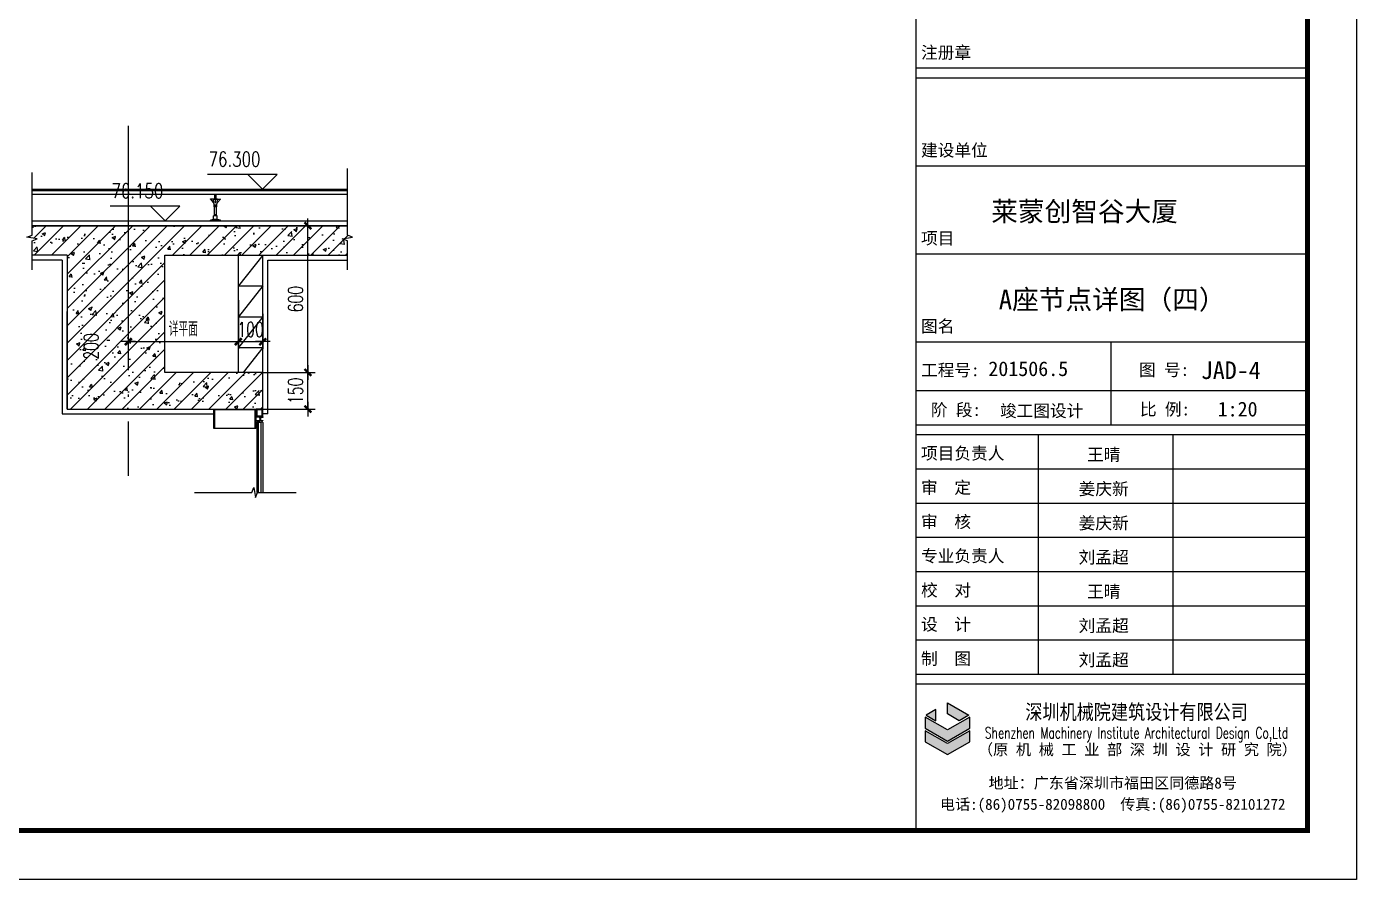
# Model space of a CAD drawing. Extents: x 1980812 to 2578970, y -669191 to 284498.
# Drawn here: x 2411747 to 2417186, y -405922 to -402433 of the extents above; entities that cross this region are included whole.
import ezdxf
from ezdxf.enums import TextEntityAlignment as Align

# ---------------------------------------------------------------- set-up
doc = ezdxf.new("R2010")
doc.units = 0
doc.header["$LTSCALE"] = 1000
doc.header["$MEASUREMENT"] = 0
doc.linetypes.add('DOTE', pattern=[2.42, 2, -0.2, 0.02, -0.2])
for name, color, linetype in [('A-SECT-MCUT', 1, 'Continuous'), ('A-SECT-MCUT-FINE', 137, 'Continuous'), ('DIM_ELEV', 3, 'Continuous'), ('dote', 1, 'DOTE'), ('PUB_TEXT', 7, 'Continuous'), ('TEXT', 7, 'Continuous'), ('TK', 1, 'Continuous'), ('WALL', 4, 'Continuous'), ('WINDOW', 2, 'Continuous'), ('侧板详图', 2, 'Continuous'), ('建筑辅助线', 231, 'Continuous'), ('柱墙填充', 181, 'Continuous'), ('详细标注', 231, 'Continuous'), ('面层', 31, 'Continuous')]:
    doc.layers.add(name, color=color, linetype=linetype)
doc.styles.add('_TCH_DIM', font='SIMPLEX', dxfattribs={"bigfont": 'GBCBIG'})
doc.styles.add('DIM_FONT', font='SIMPLEX', dxfattribs={"width": 0.7, "bigfont": 'GBCBIG'})
doc.styles.add('FSJ-SHX', font='txtw.shx', dxfattribs={"width": 0.75, "bigfont": 'hztxtw.shx'})
doc.styles.add('HEITI', font='simplex.shx', dxfattribs={"width": 0.6, "bigfont": 'hztxt.shx'})
doc.styles.add('SONGTI', font='NSimSun.ttf', dxfattribs={"width": 1.1})
doc.dimstyles.new('DIMN20', dxfattribs={"dimscale": 0.2, "dimtxt": 300, "dimasz": 1, "dimexe": 150, "dimexo": 0, "dimgap": 100, "dimtad": 1, "dimdec": 0, "dimzin": 0, "dimdsep": 46, "dimtxsty": 'DIM_FONT', "dimblk1": '_DIMX', "dimblk2": '_DIMX', "dimsah": 1, "dimcen": 0.09, "dimclrd": 256, "dimclre": 256, "dimclrt": 7, "dimadec": 0, "dimazin": 0, "dimtfac": 1, "dimtdec": 0, "dimtix": 1, "dimtmove": 2, "dimatfit": 3, "dimldrblk": '_DIMX', "dimfxl": 150, "dimtolj": 1, "dimtzin": 0, "dimarcsym": 0})

# ---------------------------------------------------------------- blocks, each defined once
blk = doc.blocks.new('_DIMX')
blk.add_line((-150, 0), (150, 0))
at = {"const_width": 50}
blk.add_lwpolyline([(-70, -70), (70, 70)], dxfattribs=at)
blk = doc.blocks.new('*D2201')
at = {"layer": 'Defpoints', "color": 0, "transparency": 16777216}
for p in [(2412163.4, -403552.5), (2412613.4, -403552.5), (2412613.4, -403722)]:
    blk.add_point(p, dxfattribs=at)
at = {"layer": '详细标注', "lineweight": -2, "transparency": 16777216}
for p, q in [((2412163.4, -403552.5), (2412163.4, -403752)), ((2412613.4, -403552.5), (2412613.4, -403752)), ((2412163.6, -403722), (2412613.2, -403722))]:
    blk.add_line(p, q, dxfattribs=at)
at = {"layer": '详细标注', "lineweight": -2, "transparency": 16777216, "xscale": 0.2, "yscale": 0.2, "zscale": 0.2, "rotation": 180}
blk.add_blockref('_DIMX', (2412163.4, -403722), dxfattribs=at)
at = {"layer": '详细标注', "lineweight": -2, "transparency": 16777216, "xscale": 0.2, "yscale": 0.2, "zscale": 0.2}
blk.add_blockref('_DIMX', (2412613.4, -403722), dxfattribs=at)
at = {"layer": '详细标注', "color": 7, "transparency": 16777216, "insert": (2412388.4, -403670.4), "char_height": 60, "attachment_point": 5, "style": 'DIM_FONT'}
blk.add_mtext('\\A1;详平面', dxfattribs=at)
blk = doc.blocks.new('*D2202')
at = {"layer": 'Defpoints', "color": 0, "transparency": 16777216}
for p in [(2412713.4, -403848), (2412897.7, -403848), (2412713.4, -403998)]:
    blk.add_point(p, dxfattribs=at)
at = {"layer": '详细标注', "lineweight": -2, "transparency": 16777216}
for p, q in [((2412713.4, -403848), (2412927.7, -403848)), ((2412897.7, -403997.8), (2412897.7, -403848.2)), ((2412713.4, -403998), (2412927.7, -403998))]:
    blk.add_line(p, q, dxfattribs=at)
at = {"layer": '详细标注', "lineweight": -2, "transparency": 16777216, "xscale": 0.2, "yscale": 0.2, "zscale": 0.2}
for p, rotation in [((2412897.7, -403848), 90), ((2412897.7, -403998), 270)]:
    blk.add_blockref('_DIMX', p, dxfattribs=dict(at, rotation=rotation))
at = {"layer": '详细标注', "color": 7, "transparency": 16777216, "insert": (2412847.7, -403923), "char_height": 60, "attachment_point": 5, "rotation": 90, "style": 'DIM_FONT'}
blk.add_mtext('\\A1;150', dxfattribs=at)
blk = doc.blocks.new('*D2203')
at = {"layer": 'Defpoints', "color": 0, "transparency": 16777216}
for p in [(2412897.7, -403248), (2413059.2, -403248), (2412713.4, -403848)]:
    blk.add_point(p, dxfattribs=at)
at = {"layer": '详细标注', "lineweight": -2, "transparency": 16777216}
for p, q in [((2413059.2, -403248), (2412867.7, -403248)), ((2412897.7, -403847.8), (2412897.7, -403248.2)), ((2412713.4, -403848), (2412927.7, -403848))]:
    blk.add_line(p, q, dxfattribs=at)
at = {"layer": '详细标注', "lineweight": -2, "transparency": 16777216, "xscale": 0.2, "yscale": 0.2, "zscale": 0.2}
for p, rotation in [((2412897.7, -403248), 90), ((2412897.7, -403848), 270)]:
    blk.add_blockref('_DIMX', p, dxfattribs=dict(at, rotation=rotation))
at = {"layer": '详细标注', "color": 7, "transparency": 16777216, "insert": (2412847.7, -403548), "char_height": 60, "attachment_point": 5, "rotation": 90, "style": 'DIM_FONT'}
blk.add_mtext('\\A1;600', dxfattribs=at)
blk = doc.blocks.new('A$C573D0ACE')
at = {"layer": '建筑辅助线'}
for p, q in [((-20, 105), (-20, 110)), ((-40, 89), (-40, 90)), ((-29, 89), (-40, 89)), ((-40, 89), (-29, 75.7)), ((-11, 89), (-29, 89)), ((-29, 88), (-29, 89)), ((-11, 88), (-29, 88)), ((-29, 75.7), (-26.4, 72.5)), ((-25.8, 65), (-27.8, 88)), ((-14.2, 65), (-25.8, 65)), ((-25.8, 57.5), (-25.8, 65)), ((-14.2, 57.5), (-25.8, 57.5)), ((-23.8, 21), (-23.8, 57.5)), ((-22.5, 90), (-22.5, 105)), ((-17.5, 105), (-22.5, 105)), ((-22.4, 57.5), (-22.4, 65)), ((-20.5, 72.5), (-20.5, 88)), ((-19.5, 72.5), (-20.5, 72.5)), ((-19.5, 72.5), (-19.5, 88)), ((-17.6, 57.5), (-17.6, 65)), ((-17.5, 90), (-17.5, 105)), ((-16.2, 21), (-16.2, 57.5)), ((-14.2, 65), (-12.2, 88)), ((-14.2, 57.5), (-14.2, 65)), ((-11, 75.7), (-13.6, 72.5)), ((-11, 88), (-11, 89)), ((-11, 89), (0, 89)), ((0, 89), (-11, 75.7)), ((0, 89), (0, 90)), ((-27.5, 6), (-40, 3)), ((-40, 0), (-40, 3)), ((0, 3), (-40, 3)), ((-27.5, 6), (-27.5, 21)), ((-12.5, 21), (-27.5, 21)), ((-12.5, 6), (-27.5, 6)), ((-16.2, 25), (-23.8, 26)), ((-16.2, 24), (-23.8, 25)), ((-16.2, 23), (-23.8, 24)), ((-16.2, 22), (-23.8, 23)), ((-16.2, 21), (-23.8, 22)), ((-12.5, 6), (-12.5, 21)), ((0, 3), (-12.5, 6)), ((0, 0), (0, 3))]:
    blk.add_line(p, q, dxfattribs=at)
blk = doc.blocks.new('*D2642')
at = {"layer": 'Defpoints', "color": 0, "transparency": 16777216}
for p in [(2412613.4, -403608, 0), (2412713.4, -403608, 0), (2412713.4, -403722)]:
    blk.add_point(p, dxfattribs=at)
at = {"layer": '详细标注', "lineweight": -2, "transparency": 16777216}
for p, q in [((2412613.4, -403608), (2412613.4, -403752)), ((2412713.4, -403608), (2412713.4, -403752)), ((2412613.2, -403722), (2412613, -403722)), ((2412613.4, -403722), (2412713.4, -403722)), ((2412713.6, -403722), (2412713.8, -403722))]:
    blk.add_line(p, q, dxfattribs=at)
at = {"layer": '详细标注', "lineweight": -2, "transparency": 16777216, "xscale": 0.2, "yscale": 0.2, "zscale": 0.2}
blk.add_blockref('_DIMX', (2412613.4, -403722), dxfattribs=at)
at = {"layer": '详细标注', "lineweight": -2, "transparency": 16777216, "xscale": 0.2, "yscale": 0.2, "zscale": 0.2, "rotation": 180}
blk.add_blockref('_DIMX', (2412713.4, -403722), dxfattribs=at)
at = {"layer": '详细标注', "color": 7, "transparency": 16777216, "insert": (2412663.4, -403672), "char_height": 60, "attachment_point": 5, "style": 'DIM_FONT'}
blk.add_mtext('\\A1;100', dxfattribs=at)

msp = doc.modelspace()

# ---------------------------------------------------------------- hatches: boundary and pattern name
at = {"layer": 'TK'}
h = msp.add_hatch(color=256, dxfattribs=at)
h.paths.add_polyline_path([(2415561.3, -405272.8), (2415513.5, -405245.3), (2415513.5, -405200), (2415600.5, -405250.2)])
h.paths.add_polyline_path([(2415426.6, -405250.2), (2415465.8, -405272.8), (2415465.8, -405227.6)])
h.paths.add_polyline_path([(2415422.1, -405303.2), (2415513.5, -405356), (2415605, -405303.2), (2415605, -405258), (2415513.5, -405310.8), (2415422.1, -405258)])
h.paths.add_polyline_path([(2415513.5, -405411.6), (2415605, -405358.8), (2415605, -405313.6), (2415513.5, -405366.4), (2415422.1, -405313.6), (2415422.1, -405358.8)])
at = {"layer": '柱墙填充'}
h = msp.add_hatch(dxfattribs=at)
h.set_pattern_fill('钢筋混凝土', color=256, scale=20)
h.set_pattern_definition([(45, (-20463.054, 15232.77), (-35.3553391, 35.3553391), []), (50, (-20463.05, 15232.77), (143.4520365, -12.550427), [15, -165]), (355, (-20463.05, 15232.77), (-27.750267, 150.438427), [12, -132]), (100.4514, (-20451.1, 15231.72), (115.701876, 137.8879084), [12.748038, -140.228422]), (46.1842, (-20463.05, 15272.77), (213.44821, -33.103803), [22.5, -247.5]), (96.6356, (-20445.27, 15270), (186.932541, 194.823574), [19.122058, -210.3426]), (351.1842, (-20463.05, 15272.77), (186.93239, 194.82372), [18, -198]), (21, (-20443.05, 15262.77), (119.3814104, -80.523778), [15, -165]), (326, (-20443.05, 15262.77), (48.663066, 145.030009), [12, -132]), (71.4514, (-20433.1, 15256.06), (168.044526, 64.506099), [12.748038, -140.228422]), (37.5, (-20463.054, 15232.77), (2.4319711, 66.5787708), [0, -130.4, 0, -134, 0, -132.5]), (7.5, (-20463.054, 15232.77), (52.6139075, 78.8823424), [0, -76.4, 0, -127.4, 0, -50.5]), (327.5, (-20507.654, 15232.77), (106.7644872, -4.5109743), [0, -50, 0, -156, 0, -207]), (317.5, (-20527.65, 15232.77), (116.637234, 20.0209965), [0, -65, 0, -103.6, 0, -147])])
h.paths.add_polyline_path([(2412163.4, -403248), (2411769.7, -403248), (2411769.7, -403287), (2411748.7, -403294.4), (2411790.7, -403301.8), (2411769.7, -403309.5), (2411769.7, -403368), (2411913.4, -403368), (2411913.4, -403998), (2412163.4, -403998)])
h.paths.add_polyline_path([(2413059.2, -403309.5), (2413038.2, -403301.8), (2413080.2, -403294.4), (2413059.2, -403287), (2413059.2, -403248), (2412163.4, -403248), (2412163.4, -403998), (2412713.4, -403998), (2412713.4, -403848), (2412313.4, -403848), (2412313.4, -403368), (2413059.2, -403368)])
h.paths.add_polyline_path([(2412056.1, -403810.4), (2412056.1, -403672.7), (2411966.9, -403672.7), (2411966.9, -403810.4)], flags=24)

# ---------------------------------------------------------------- linework, layer by layer
at = {"layer": 'A-SECT-MCUT', "elevation": 0}
for points in [[(2412513.4, -404038), (2412513.4, -403998), (2412649, -403998), (2412685.4, -403998), (2412685.4, -404030.2), (2412702.1, -404030.2), (2412702.1, -404031.1), (2412698.7, -404031.9), (2412698.1, -404031.4), (2412685.4, -404031.4), (2412685.4, -404038), (2412685.4, -404044.5), (2412698.1, -404044.5), (2412698.7, -404044), (2412702.1, -404044.8), (2412702.1, -404045.7), (2412685.4, -404045.7), (2412685.4, -404078), (2412649, -404078), (2412513.4, -404078)], [(2412682.4, -404000.5), (2412516.4, -404000.5), (2412516.4, -404038), (2412516.4, -404075.5), (2412682.4, -404075.5)], [(2412713.4, -403998), (2412686.4, -403998), (2412686.4, -404029.2), (2412713.4, -404029.2)], [(2412710.4, -404001), (2412689.4, -404001), (2412689.4, -404026.2), (2412710.4, -404026.2)], [(2412702.7, -404032.6), (2412698.9, -404033), (2412698, -404031.8), (2412698.6, -404031.4), (2412699.2, -404031.9), (2412702.7, -404031.1), (2412702.7, -404030.2), (2412713.9, -404030.2), (2412713.9, -404031.7), (2412703.9, -404031.7), (2412703.9, -404044.2), (2412713.9, -404044.2), (2412713.9, -404045.7), (2412702.7, -404045.7), (2412702.7, -404044.8), (2412699.2, -404044), (2412698.6, -404044.5), (2412698, -404044.1), (2412698.9, -404043), (2412702.7, -404043.3)], [(2412702.7, -404032.6), (2412698.9, -404033), (2412698, -404031.8), (2412698.6, -404031.4), (2412699.2, -404031.9), (2412702.7, -404031.1), (2412702.7, -404030.2), (2412713.9, -404030.2), (2412713.9, -404031.7), (2412703.9, -404031.7), (2412703.9, -404044.2), (2412713.9, -404044.2), (2412713.9, -404045.7), (2412702.7, -404045.7), (2412702.7, -404044.8), (2412699.2, -404044), (2412698.6, -404044.5), (2412698, -404044.1), (2412698.9, -404043), (2412702.7, -404043.3)], [(2412702.7, -404032.6), (2412698.9, -404033), (2412698, -404031.8), (2412698.6, -404031.4), (2412699.2, -404031.9), (2412702.7, -404031.1), (2412702.7, -404030.2), (2412713.9, -404030.2), (2412713.9, -404031.7), (2412703.9, -404031.7), (2412703.9, -404044.2), (2412713.9, -404044.2), (2412713.9, -404045.7), (2412702.7, -404045.7), (2412702.7, -404044.8), (2412699.2, -404044), (2412698.6, -404044.5), (2412698, -404044.1), (2412698.9, -404043), (2412702.7, -404043.3)]]:
    msp.add_lwpolyline(points, close=True, dxfattribs=at)
at = {"layer": 'A-SECT-MCUT-FINE'}
msp.add_line((2412694.4, -404051.7, 0), (2412708.4, -404051.7, 0), dxfattribs=at)
msp.add_line((2412694.4, -404051.7, 0), (2412708.4, -404051.7, 0), dxfattribs=at)
msp.add_line((2412694.4, -404051.7, 0), (2412708.4, -404051.7, 0), dxfattribs=at)
msp.add_circle((2412695.6, -404048.7, 0), 2.98, dxfattribs=at)
msp.add_circle((2412695.6, -404048.7, 0), 2.98, dxfattribs=at)
msp.add_circle((2412695.6, -404048.7, 0), 2.98, dxfattribs=at)
msp.add_arc((2412712.2, -404049.1, 0), 5.39, 140.5682, 207.9183, dxfattribs=at)
msp.add_arc((2412712.2, -404049.1, 0), 5.39, 140.5682, 207.9183, dxfattribs=at)
msp.add_arc((2412712.2, -404049.1, 0), 5.39, 140.5682, 207.9183, dxfattribs=at)
at = {"layer": 'DIM_ELEV'}
for p, q in [((2412772, -403038, 0), (2412486.8, -403038, 0)), ((2412712, -403098, 0), (2412652, -403038, 0)), ((2412712, -403098, 0), (2412772, -403038, 0)), ((2412374.4, -403168, 0), (2412089.3, -403168, 0)), ((2412314.4, -403228, 0), (2412254.4, -403168, 0)), ((2412314.4, -403228, 0), (2412374.4, -403168, 0))]:
    msp.add_line(p, q, dxfattribs=at)
at = {"layer": 'dote', "linetype": 'DOTE', "ltscale": 0.5}
msp.add_line((2412163.4, -402838.4, 0), (2412163.4, -404270.4, 0), dxfattribs=at)
at = {"layer": 'TK'}
for p, q in [((2415386, -405722.2), (2415386, -394242.2)), ((2415386, -405722.2), (2415386, -394242.2)), ((2416986, -405722.2), (2416986, -394242.2)), ((2415386, -402602.2), (2416986, -402602.2)), ((2415386, -402642.2), (2416986, -402642.2)), ((2415386, -402642.2), (2416986, -402642.2)), ((2415386, -402642.2), (2416986, -402642.2)), ((2415386, -402642.2), (2416986, -402642.2)), ((2415386, -402642.2), (2416986, -402642.2)), ((2415386, -403002.2), (2416986, -403002.2)), ((2415386, -403362.2), (2416986, -403362.2)), ((2415386, -403722.2), (2416986, -403722.2)), ((2416183.5, -404064.9), (2416183.5, -403722.2)), ((2415386, -403922.2), (2416986, -403922.2)), ((2415386, -404062.2), (2416986, -404062.2)), ((2415386, -404062.2), (2416986, -404062.2)), ((2415386, -404062.2), (2416986, -404062.2)), ((2415386, -404102.2), (2416986, -404102.2)), ((2415886, -405082.2), (2415886, -404102.2)), ((2416436, -405082.2), (2416436, -404102.2)), ((2415386, -404242.2), (2416986, -404242.2)), ((2415386, -404382.2), (2416986, -404382.2)), ((2415386, -404522.2), (2416986, -404522.2)), ((2415386, -404662.2), (2416986, -404662.2)), ((2415386, -404802.2), (2416986, -404802.2)), ((2415386, -404942.2), (2416986, -404942.2)), ((2415386, -405082.2), (2416986, -405082.2)), ((2415386, -405122.2), (2416986, -405122.2)), ((2416986, -405722.2), (2415386, -405722.2))]:
    msp.add_line(p, q, dxfattribs=at)
for points in [[(2400366, -394042.2), (2417186, -394042.2), (2417186, -405922.2), (2400366, -405922.2)], [(2415426.6, -405250.2), (2415465.8, -405272.8), (2415465.8, -405227.6)], [(2415561.3, -405272.8), (2415513.5, -405245.3), (2415513.5, -405200), (2415600.5, -405250.2)], [(2415422.1, -405303.2), (2415513.5, -405356), (2415605, -405303.2), (2415605, -405258), (2415513.5, -405310.8), (2415422.1, -405258)], [(2415513.5, -405411.6), (2415605, -405358.8), (2415605, -405313.6), (2415513.5, -405366.4), (2415422.1, -405313.6), (2415422.1, -405358.8)]]:
    msp.add_lwpolyline(points, close=True, dxfattribs=at)
at = {"layer": 'TK', "const_width": 20}
msp.add_lwpolyline([(2416986, -405722.2), (2416986, -394242.2), (2400866, -394242.2), (2400866, -405722.2)], close=True, dxfattribs=at)
at = {"layer": 'WALL'}
for p, q in [((2412033.4, -403248, 0), (2411769.7, -403248, 0)), ((2411769.7, -403248, 0), (2412303.4, -403248, 0)), ((2413059.2, -403248, 0), (2411913.4, -403248, 0)), ((2412033.4, -403248, 0), (2413059.2, -403248, 0)), ((2411903.4, -403368, 0), (2411769.7, -403368, 0)), ((2411913.4, -403368, 0), (2411769.7, -403368, 0)), ((2411913.4, -403368, 0), (2411913.4, -403998, 0)), ((2412313.4, -403368, 0), (2413059.2, -403368, 0)), ((2412313.4, -403368, 0), (2413059.2, -403368, 0)), ((2412313.4, -403848, 0), (2412313.4, -403368, 0)), ((2412613.4, -403848, 0), (2412613.4, -403368, 0)), ((2412713.4, -403848, 0), (2412713.4, -403368, 0)), ((2411913.4, -403998, 0), (2411913.4, -403598, 0)), ((2412713.4, -403848, 0), (2412313.4, -403848, 0)), ((2412713.4, -403998, 0), (2412713.4, -403848, 0)), ((2411913.4, -403998, 0), (2412313.4, -403998, 0)), ((2411913.4, -403998, 0), (2412713.4, -403998, 0))]:
    msp.add_line(p, q, dxfattribs=at)
at = {"layer": 'WINDOW'}
for p, q in [((2412689.4, -404052.7, 0), (2412690.4, -404051.7, 0)), ((2412689.4, -404052.7, 0), (2412690.4, -404051.7, 0)), ((2412689.4, -404052.7, 0), (2412690.4, -404051.7, 0)), ((2412689.4, -404052.7, 0), (2412689.4, -404339.1, 0)), ((2412690.4, -404051.7, 0), (2412694.4, -404051.7, 0)), ((2412690.4, -404051.7, 0), (2412694.4, -404051.7, 0)), ((2412690.4, -404051.7, 0), (2412694.4, -404051.7, 0)), ((2412694.4, -404051.7, 0), (2412695.4, -404052.7, 0)), ((2412694.4, -404051.7, 0), (2412695.4, -404052.7, 0)), ((2412694.4, -404051.7, 0), (2412695.4, -404052.7, 0)), ((2412695.4, -404339.1, 0), (2412695.4, -404052.7, 0)), ((2412707.4, -404339.1, 0), (2412707.4, -404051.7, 0)), ((2412708.4, -404051.7, 0), (2412707.4, -404052.7, 0)), ((2412708.4, -404051.7, 0), (2412707.4, -404052.7, 0)), ((2412708.4, -404051.7, 0), (2412707.4, -404052.7, 0)), ((2412712.4, -404051.7, 0), (2412708.4, -404051.7, 0)), ((2412712.4, -404051.7, 0), (2412708.4, -404051.7, 0)), ((2412712.4, -404051.7, 0), (2412708.4, -404051.7, 0)), ((2412713.4, -404052.7, 0), (2412712.4, -404051.7, 0)), ((2412713.4, -404052.7, 0), (2412712.4, -404051.7, 0)), ((2412713.4, -404052.7, 0), (2412712.4, -404051.7, 0)), ((2412713.4, -404052.7, 0), (2412713.4, -404339.1, 0))]:
    msp.add_line(p, q, dxfattribs=at)
at = {"layer": '侧板详图', "color": 3, "elevation": 0}
for points in [[(2411769.7, -403428.8), (2411769.7, -403309.5), (2411790.7, -403301.8), (2411748.7, -403294.4), (2411769.7, -403287), (2411769.7, -403030)], [(2413059.2, -403428.8), (2413059.2, -403309.5), (2413038.2, -403301.8), (2413080.2, -403294.4), (2413059.2, -403287), (2413059.2, -403013)], [(2412434.6, -404339.1), (2412669, -404339.1), (2412676.6, -404318.1), (2412684, -404360.1), (2412691.5, -404339.1), (2412850.4, -404339.1)]]:
    msp.add_lwpolyline(points, dxfattribs=at)
at = {"layer": '柱墙填充'}
for p, q in [((2412713.4, -403368, 0), (2412613.4, -403494, 0)), ((2412613.4, -403494, 0), (2412713.4, -403494, 0)), ((2412713.4, -403494, 0), (2412613.4, -403620.1, 0)), ((2412613.4, -403620.1, 0), (2412713.4, -403620.1, 0)), ((2412713.4, -403620.1, 0), (2412613.4, -403746.1, 0)), ((2412613.4, -403746.1, 0), (2412713.4, -403746.1, 0)), ((2412713.4, -403746.1, 0), (2412632.6, -403848, 0))]:
    msp.add_line(p, q, dxfattribs=at)
at = {"layer": '面层'}
for p, q in [((2411769.7, -403098, 0), (2413059.2, -403098, 0)), ((2411769.7, -403103, 0), (2413059.2, -403103, 0)), ((2411769.7, -403118, 0), (2413059.2, -403118, 0)), ((2411769.7, -403228, 0), (2413059.2, -403228, 0)), ((2411893.4, -403388, 0), (2411769.7, -403388, 0)), ((2411893.4, -403388, 0), (2411893.4, -404018, 0)), ((2412733.4, -403388, 0), (2413059.2, -403388, 0)), ((2412733.4, -404018, 0), (2412733.4, -403388, 0)), ((2411893.4, -404018, 0), (2412513.4, -404018, 0)), ((2412733.4, -404018, 0), (2412713.4, -404018, 0))]:
    msp.add_line(p, q, dxfattribs=at)

# ---------------------------------------------------------------- block references
msp.add_blockref('A$C573D0ACE', (2412539.8, -403228, 0), dxfattribs=at)

# ---------------------------------------------------------------- texts
at = {"layer": 'PUB_TEXT', "style": '_TCH_DIM', "width": 0.705882}
msp.add_text('200', height=59.5, rotation=90, dxfattribs=at).set_placement((2412041.3, -403795.6, 0))
at = {"layer": 'TEXT', "style": 'FSJ-SHX', "width": 0.75}
for s, p in [('76.300', (2412597.8, -402975.3, 0)), ('76.150', (2412200.3, -403105.3, 0))]:
    msp.add_text(s, height=60, dxfattribs=at).set_placement(p, align=Align.MIDDLE)
at = {"layer": 'TK', "style": 'SONGTI'}
for s, p in [('注册章', (2415405.5, -402563.8)), ('建设单位', (2415405.5, -402963.8)), ('项目', (2415405.5, -403323.8)), ('图名', (2415405.5, -403683.8)), ('工程号:', (2415405.5, -403863.3)), ('比 例:', (2416300.7, -404023.8)), ('项目负责人', (2415405.5, -404203.8)), ('审  定', (2415405.5, -404343.8)), ('审  核', (2415405.5, -404483.8)), ('专业负责人', (2415405.5, -404623.8)), ('校  对', (2415405.5, -404763.8)), ('设  计', (2415405.5, -404903.8)), ('制  图', (2415405.5, -405043.8))]:
    msp.add_text(s, height=50, dxfattribs=at).set_placement(p)
at = {"layer": 'TK', "color": 4, "style": 'SONGTI'}
for s, height, p in [('莱蒙创智谷大厦', 80, (2415692.4, -403229)), ('201506.5', 60, (2415680.7, -403862.8))]:
    msp.add_text(s, height=height, dxfattribs=at).set_placement(p)
at = {"layer": 'TK', "style": 'SONGTI'}
for s, p in [('图 号:', (2416399.3, -403837.1)), ('阶 段:', (2415547.9, -404000.9))]:
    msp.add_text(s, height=50, dxfattribs=at).set_placement(p, align=Align.MIDDLE_CENTER)
at = {"layer": 'TK'}
for s, height, style, p in [('深圳机械院建筑设计有限公司', 70, 'HEITI', (2416287, -405274.6)), ('（原 机 械 工 业 部 深 圳 设 计 研 究 院）', 45.6, 'SONGTI', (2416290.5, -405413.6)), ('地址：广东省深圳市福田区同德路8号', 45.125, 'SONGTI', (2416189.5, -405550.1)), ('电话:(86)0755-82098800  传真:(86)0755-82101272', 45.125, 'SONGTI', (2416189.5, -405637.3))]:
    msp.add_text(s, height=height, dxfattribs=dict(at, style=style)).set_placement(p, align=Align.CENTER)
at = {"layer": 'TK', "style": 'HEITI', "width": 0.7}
msp.add_text('Shenzhen Machinery Institute Architectural Design Co,Ltd', height=45.8, dxfattribs=at).set_placement((2416287, -405345.4), align=Align.CENTER)
at = {"layer": 'TK', "color": 4, "style": 'SONGTI'}
for tag, text, height, p in [('A座节点详图（四）', '图纸名称', 80, (2416187.2, -403548.1)), ('JAD-4', 'JS-01', 72, (2416672.2, -403839.5)), ('竣工图设计', '施工图', 50, (2415898.7, -404003.8)), ('王晴', '姓名', 50, (2416152.5, -404183.2)), ('姜庆新', '姓名', 50, (2416152.5, -404323.2)), ('姜庆新', '姓名', 50, (2416152.5, -404463.2)), ('刘孟超', '姓名', 50, (2416152.5, -404603.2)), ('王晴', '姓名', 50, (2416152.5, -404743.2)), ('刘孟超', '姓名', 50, (2416152.5, -404883.2)), ('刘孟超', '姓名', 50, (2416152.5, -405023.2))]:
    msp.add_attdef(tag, text=text, height=height, dxfattribs=at).set_placement(p, align=Align.MIDDLE)
msp.add_attdef('1:20', text='1:100', height=60, dxfattribs=at).set_placement((2416781.8, -404028), align=Align.RIGHT)

# ---------------------------------------------------------------- dimensions: what is measured, and where the dimension line sits
at = {"layer": '详细标注'}
for base, p1, p2, picture, middle in [((2412897.7, -403248, 0), (2412713.4, -403848, 0), (2413059.2, -403248, 0), '*D2203', (2412847.7, -403548, 0)), ((2412897.7, -403848, 0), (2412713.4, -403998, 0), (2412713.4, -403848, 0), '*D2202', (2412847.7, -403923, 0))]:
    dim = msp.add_linear_dim(base=base, p1=p1, p2=p2, angle=90, dimstyle='DIMN20', dxfattribs=at)
    dim.commit()
    dim.dimension.update_dxf_attribs({"geometry": picture, "text_midpoint": middle})
dim = msp.add_linear_dim(base=(2412613.4, -403722, 0), p1=(2412163.4, -403552.5, 0), p2=(2412613.4, -403552.5, 0), angle=0, text='详平面', dimstyle='DIMN20', dxfattribs=at)
dim.commit()
dim.dimension.update_dxf_attribs({"geometry": '*D2201', "text_midpoint": (2412388.4, -403670.4, 0)})
dim = msp.add_aligned_dim(p1=(2412613.4, -403608, 0), p2=(2412713.4, -403608, 0), distance=-114.1, dimstyle='DIMN20', dxfattribs=at)
dim.commit()
dim.dimension.update_dxf_attribs({"geometry": '*D2642', "text_midpoint": (2412663.4, -403672)})

doc.saveas('drawing.dxf')
